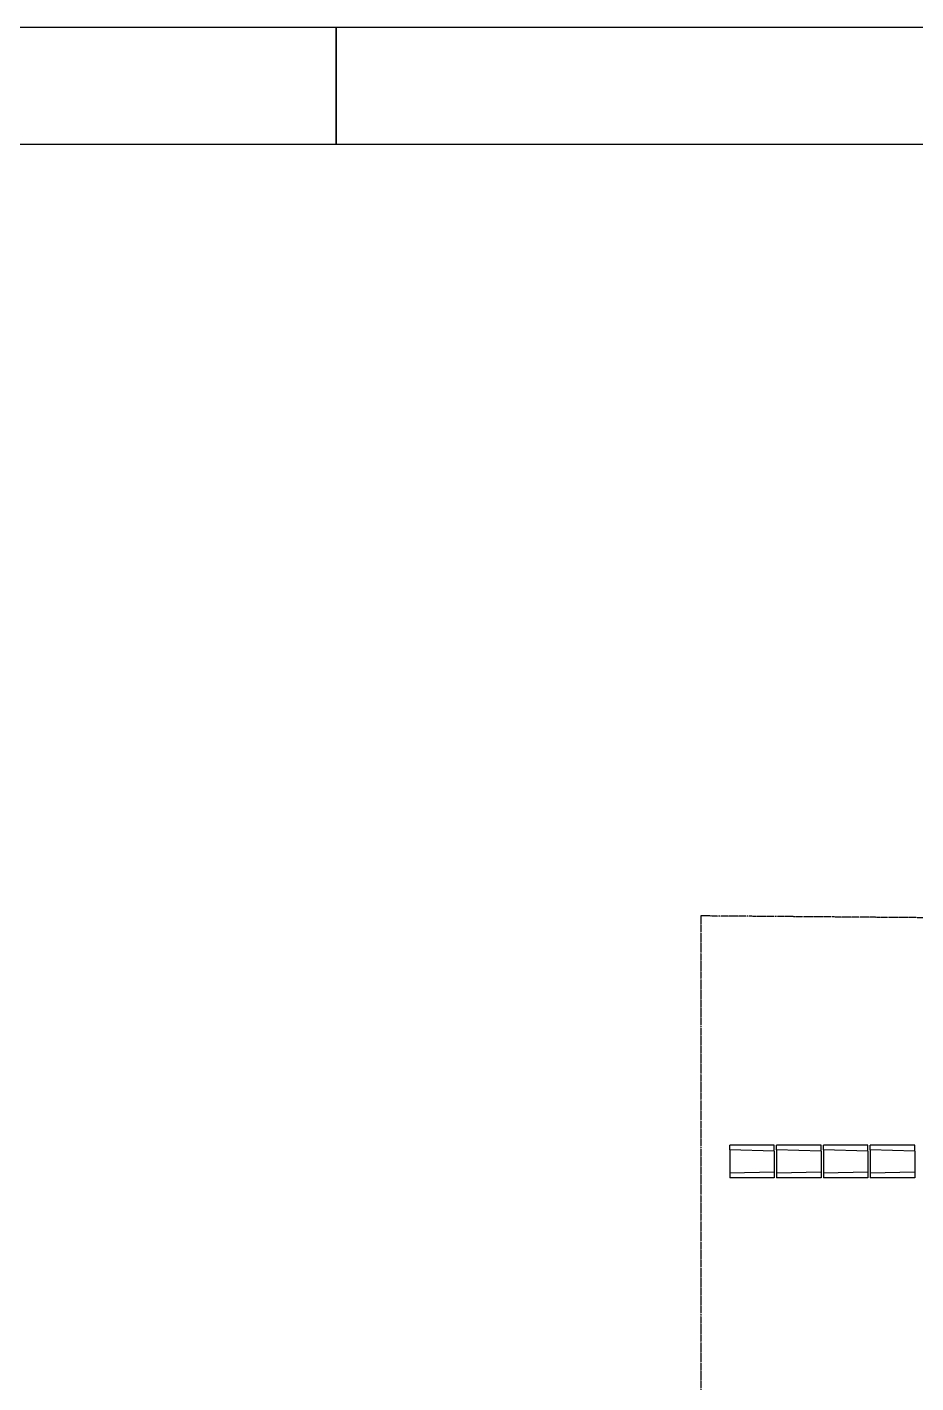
# Model space of a CAD drawing. Extents: x -1789 to 4156, y -3064 to 1391.
# Drawn here: x 2174 to 2554, y 812 to 1391 of the extents above; entities that cross this region are included whole.
import ezdxf

# ---------------------------------------------------------------- set-up
doc = ezdxf.new("R2010")
doc.units = 0
doc.linetypes.add('ESTILO_TQS_0003', pattern=[0.92, 0.3, -0.15, 0.02, -0.15, 0.3])
for name, color, linetype in [('1', 1, 'CONTINUOUS'), ('2', 2, 'CONTINUOUS'), ('7', 7, 'CONTINUOUS')]:
    doc.layers.add(name, color=color, linetype=linetype)

msp = doc.modelspace()

# ---------------------------------------------------------------- linework, layer by layer
at = {"layer": '1', "linetype": 'Continuous'}
for p, q in [((2474.4368, 911.27155), (2474.4368, 901.2854)), ((2474.4368, 911.27155), (2474.4368, 901.2854)), ((2474.4368, 911.27155), (2474.4368, 901.2854)), ((2474.4368, 911.27155), (2474.4368, 901.2854)), ((2474.4368, 911.27155), (2474.4368, 901.2854)), ((2474.4368, 911.27155), (2474.4368, 901.2854)), ((2474.4368, 911.27155), (2474.4368, 901.2854)), ((2493.4368, 910.7804), (2493.4368, 901.7804)), ((2493.4368, 910.7804), (2493.4368, 901.7804)), ((2494.4368, 911.27155), (2494.4368, 901.2854)), ((2494.4368, 911.27155), (2494.4368, 901.2854)), ((2494.4368, 911.27155), (2494.4368, 901.2854)), ((2494.4368, 911.27155), (2494.4368, 901.2854)), ((2494.4368, 911.27155), (2494.4368, 901.2854)), ((2494.4368, 911.27155), (2494.4368, 901.2854)), ((2494.4368, 911.27155), (2494.4368, 901.2854)), ((2513.4368, 910.7804), (2513.4368, 901.7804)), ((2513.4368, 910.7804), (2513.4368, 901.7804)), ((2514.4368, 911.27155), (2514.4368, 901.2854)), ((2514.4368, 911.27155), (2514.4368, 901.2854)), ((2514.4368, 911.27155), (2514.4368, 901.2854)), ((2514.4368, 911.27155), (2514.4368, 901.2854)), ((2514.4368, 911.27155), (2514.4368, 901.2854)), ((2514.4368, 911.27155), (2514.4368, 901.2854)), ((2514.4368, 911.27155), (2514.4368, 901.2854)), ((2533.4368, 910.7804), (2533.4368, 901.7804)), ((2533.4368, 910.7804), (2533.4368, 901.7804)), ((2534.4368, 911.27155), (2534.4368, 901.2854)), ((2534.4368, 911.27155), (2534.4368, 901.2854)), ((2534.4368, 911.27155), (2534.4368, 901.2854)), ((2534.4368, 911.27155), (2534.4368, 901.2854)), ((2534.4368, 911.27155), (2534.4368, 901.2854)), ((2534.4368, 911.27155), (2534.4368, 901.2854)), ((2534.4368, 911.27155), (2534.4368, 901.2854)), ((2553.4368, 910.7804), (2553.4368, 901.7804)), ((2553.4368, 910.7804), (2553.4368, 901.7804))]:
    msp.add_line(p, q, dxfattribs=at)
msp.add_lwpolyline([(1381.3209, 1391.0115), (2306.3209, 1391.0115), (2306.3209, 1341.0115), (2306.3209, 1391.0115), (3231.3209, 1391.0115), (3231.3209, 1341.0115), (3231.3209, 1391.0115), (4156.3209, 1391.0115), (4156.3209, -93.9885), (4106.3209, -93.9885), (4156.3209, -93.9885), (4156.3209, -1578.9885), (4106.3209, -1578.9885), (4156.3209, -1578.9885), (4156.3209, -3063.9885), (3231.3209, -3063.9885), (3231.3209, -3013.9885), (3231.3209, -3063.9885), (2306.3209, -3063.9885), (2306.3209, -3013.9885), (2306.3209, -3063.9885), (1381.3209, -3063.9885)], dxfattribs=at)
at = {"layer": '2', "linetype": 'Continuous'}
for p, q in [((2474.4368, 911.27155), (2474.4368, 913.2804)), ((2474.4368, 911.27155), (2474.4368, 913.2804)), ((2474.4368, 911.27155), (2474.4368, 913.2804)), ((2474.4368, 911.27155), (2474.4368, 913.2804)), ((2474.4368, 911.27155), (2474.4368, 913.2804)), ((2474.4368, 911.27155), (2474.4368, 913.2804)), ((2493.4368, 913.2804), (2474.4368, 913.2804)), ((2474.4368, 911.27155), (2474.4368, 913.2804)), ((2493.4368, 910.7804), (2474.4368, 911.27155)), ((2493.4368, 910.7804), (2493.4368, 913.2804)), ((2493.4368, 910.7804), (2493.4368, 913.2804)), ((2494.4368, 911.27155), (2494.4368, 913.2804)), ((2494.4368, 911.27155), (2494.4368, 913.2804)), ((2494.4368, 911.27155), (2494.4368, 913.2804)), ((2494.4368, 911.27155), (2494.4368, 913.2804)), ((2494.4368, 911.27155), (2494.4368, 913.2804)), ((2494.4368, 911.27155), (2494.4368, 913.2804)), ((2513.4368, 913.2804), (2494.4368, 913.2804)), ((2494.4368, 911.27155), (2494.4368, 913.2804)), ((2513.4368, 910.7804), (2494.4368, 911.27155)), ((2513.4368, 910.7804), (2513.4368, 913.2804)), ((2513.4368, 910.7804), (2513.4368, 913.2804)), ((2514.4368, 911.27155), (2514.4368, 913.2804)), ((2514.4368, 911.27155), (2514.4368, 913.2804)), ((2514.4368, 911.27155), (2514.4368, 913.2804)), ((2514.4368, 911.27155), (2514.4368, 913.2804)), ((2514.4368, 911.27155), (2514.4368, 913.2804)), ((2514.4368, 911.27155), (2514.4368, 913.2804)), ((2533.4368, 913.2804), (2514.4368, 913.2804)), ((2514.4368, 911.27155), (2514.4368, 913.2804)), ((2533.4368, 910.7804), (2514.4368, 911.27155)), ((2533.4368, 910.7804), (2533.4368, 913.2804)), ((2533.4368, 910.7804), (2533.4368, 913.2804)), ((2534.4368, 911.27155), (2534.4368, 913.2804)), ((2534.4368, 911.27155), (2534.4368, 913.2804)), ((2534.4368, 911.27155), (2534.4368, 913.2804)), ((2534.4368, 911.27155), (2534.4368, 913.2804)), ((2534.4368, 911.27155), (2534.4368, 913.2804)), ((2534.4368, 911.27155), (2534.4368, 913.2804)), ((2553.4368, 913.2804), (2534.4368, 913.2804)), ((2534.4368, 911.27155), (2534.4368, 913.2804)), ((2553.4368, 910.7804), (2534.4368, 911.27155)), ((2553.4368, 910.7804), (2553.4368, 913.2804)), ((2553.4368, 910.7804), (2553.4368, 913.2804)), ((2493.4368, 901.77655), (2474.4368, 901.2854)), ((2474.4368, 901.2854), (2474.4368, 899.2804)), ((2474.4368, 901.2854), (2474.4368, 899.2804)), ((2474.4368, 901.2854), (2474.4368, 899.2804)), ((2474.4368, 901.2854), (2474.4368, 899.2804)), ((2474.4368, 901.2854), (2474.4368, 899.2804)), ((2474.4368, 901.2854), (2474.4368, 899.2804)), ((2474.4368, 901.2854), (2474.4368, 899.2804)), ((2493.4368, 899.28235), (2474.4368, 899.2804)), ((2493.4368, 901.77655), (2493.4368, 899.28235)), ((2493.4368, 901.77655), (2493.4368, 899.28235)), ((2513.4368, 901.77655), (2494.4368, 901.2854)), ((2494.4368, 901.2854), (2494.4368, 899.2804)), ((2494.4368, 901.2854), (2494.4368, 899.2804)), ((2494.4368, 901.2854), (2494.4368, 899.2804)), ((2494.4368, 901.2854), (2494.4368, 899.2804)), ((2494.4368, 901.2854), (2494.4368, 899.2804)), ((2494.4368, 901.2854), (2494.4368, 899.2804)), ((2494.4368, 901.2854), (2494.4368, 899.2804)), ((2513.4368, 899.28235), (2494.4368, 899.2804)), ((2513.4368, 901.77655), (2513.4368, 899.28235)), ((2513.4368, 901.77655), (2513.4368, 899.28235)), ((2533.4368, 901.77655), (2514.4368, 901.2854)), ((2514.4368, 901.2854), (2514.4368, 899.2804)), ((2514.4368, 901.2854), (2514.4368, 899.2804)), ((2514.4368, 901.2854), (2514.4368, 899.2804)), ((2514.4368, 901.2854), (2514.4368, 899.2804)), ((2514.4368, 901.2854), (2514.4368, 899.2804)), ((2514.4368, 901.2854), (2514.4368, 899.2804)), ((2514.4368, 901.2854), (2514.4368, 899.2804)), ((2533.4368, 899.28235), (2514.4368, 899.2804)), ((2533.4368, 901.77655), (2533.4368, 899.28235)), ((2533.4368, 901.77655), (2533.4368, 899.28235)), ((2553.4368, 901.77655), (2534.4368, 901.2854)), ((2534.4368, 901.2854), (2534.4368, 899.2804)), ((2534.4368, 901.2854), (2534.4368, 899.2804)), ((2534.4368, 901.2854), (2534.4368, 899.2804)), ((2534.4368, 901.2854), (2534.4368, 899.2804)), ((2534.4368, 901.2854), (2534.4368, 899.2804)), ((2534.4368, 901.2854), (2534.4368, 899.2804)), ((2534.4368, 901.2854), (2534.4368, 899.2804)), ((2553.4368, 899.28235), (2534.4368, 899.2804)), ((2553.4368, 901.77655), (2553.4368, 899.28235)), ((2553.4368, 901.77655), (2553.4368, 899.28235))]:
    msp.add_line(p, q, dxfattribs=at)
at = {"layer": '2', "linetype": 'ESTILO_TQS_0003'}
msp.add_lwpolyline([(2462.16665, -2158.40875), (3089.1606, -2158.40875), (3089.1606, 1006.1651), (2462.16665, 1011.24555), (2462.16665, -2158.40875)], dxfattribs=at)
at = {"layer": '7', "linetype": 'Continuous'}
msp.add_lwpolyline([(-1663.6791, 1341.0115), (4106.3209, 1341.0115), (4106.3209, -3013.9885), (-1663.6791, -3013.9885), (-1663.6791, 1341.0115)], dxfattribs=at)

doc.saveas('drawing.dxf')
